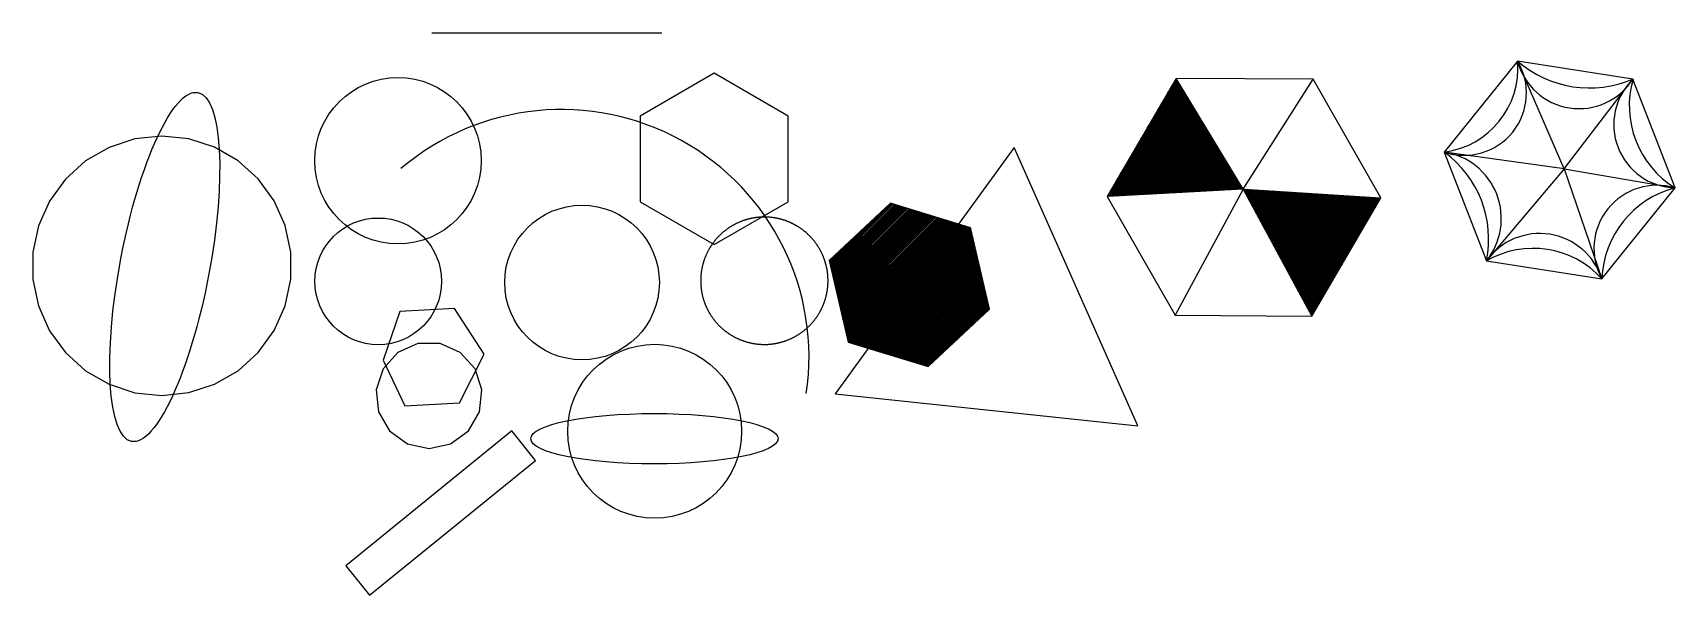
# Model space of a CAD drawing. Header units: millimetres. Extents: x 278 to 9820, y -365 to 2902.
import ezdxf

# ---------------------------------------------------------------- set-up
doc = ezdxf.new("R2010")
doc.units = ezdxf.units.MM

msp = doc.modelspace()

# ---------------------------------------------------------------- hatches: boundary and pattern name
h = msp.add_hatch()
h.set_pattern_fill('ANSI32', color=256, angle=10)
h.paths.add_polyline_path([(6921.8, 2636.7), (6520.8, 1950.8), (7311, 1994.5)])
h.paths.add_polyline_path([(8109.9, 1942.3), (7311, 1994.5), (7709, 1256.3)])
h = msp.add_hatch()
h.set_pattern_fill('ANSI32', color=256)
h.set_pattern_definition([(45, (0.949, 1.146), (-6.735192, 6.735192), []), (45, (5.439, 1.146), (-6.735192, 6.735192), [])])
h.paths.add_polyline_path([(5727.5, 1770.8), (5262.2, 1912.7), (4906.6, 1580.6), (5016.5, 1106.7), (5481.8, 964.8), (5837.4, 1296.9)])

# ---------------------------------------------------------------- linework, layer by layer
for p, q in [((2595.6, 2901.8), (3932.5, 2901.8)), ((9175, 2111.5), (8904.3, 2738)), ((7311, 1994.5), (6921.8, 2636.7)), ((7311, 1994.5), (7716.3, 2632.5)), ((9175, 2111.5), (9574.9, 2633.6)), ((9175, 2111.5), (8478.5, 2209.4)), ((9175, 2111.5), (8723.5, 1576.4)), ((9175, 2111.5), (9394.1, 1472)), ((9175, 2111.5), (9819.8, 2000.6)), ((7311, 1994.5), (6520.8, 1950.8)), ((7311, 1994.5), (6914.4, 1260.5)), ((7311, 1994.5), (7709, 1256.3)), ((7311, 1994.5), (8109.9, 1942.3))]:
    msp.add_line(p, q)
for points in [[(8904.3, 2738), (8478.5, 2209.4), (8723.5, 1576.4), (9394.1, 1472), (9819.8, 2000.6), (9574.9, 2633.6)], [(4667.3, 2418), (4236.7, 2666.6), (3806.1, 2418), (3806.1, 1920.8), (4236.7, 1672.1), (4667.3, 1920.8)], [(8109.9, 1942.3), (7716.3, 2632.5), (6921.8, 2636.7), (6520.8, 1950.8), (6914.4, 1260.5), (7709, 1256.3)], [(1471.2, 938.8), (1588.2, 1044.3), (1680.8, 1171.8), (1744.8, 1315.7), (1777.5, 1469.8), (1777.4, 1627.4), (1744.6, 1781.5), (1680.4, 1925.4), (1587.8, 2052.8), (1470.6, 2158.1), (1334.2, 2236.8), (1184.3, 2285.4), (1027.6, 2301.8), (870.9, 2285.3), (721.1, 2236.5), (584.7, 2157.7), (467.7, 2052.2), (375.2, 1924.7), (311.2, 1780.8), (278.5, 1626.7), (278.6, 1469.1), (311.4, 1315), (375.5, 1171.1), (468.2, 1043.7), (585.3, 938.4), (721.8, 859.7), (871.7, 811.1), (1028.3, 794.7), (1185, 811.2), (1334.8, 860)], [(6698.9, 619.3), (5980.3, 2235.3), (4940.1, 805)], [(5726.6, 1769.7), (5261.2, 1911.6), (4905.7, 1579.5), (5015.5, 1105.5), (5480.9, 963.7), (5836.4, 1295.7)], [(4310.8, 1162.2), (4313.1, 1160.5), (4315.5, 1158.9), (4317.9, 1157.2), (4320.3, 1155.5), (4322.7, 1153.9), (4325.1, 1152.3), (4327.5, 1150.7), (4330, 1149.2), (4332.5, 1147.6), (4334.9, 1146.1), (4337.4, 1144.6), (4339.9, 1143.1), (4342.4, 1141.6), (4344.9, 1140.2), (4347.5, 1138.7), (4350, 1137.3), (4352.5, 1135.9), (4355.1, 1134.6), (4357.7, 1133.2), (4360.3, 1131.9), (4362.9, 1130.6), (4365.5, 1129.3), (4368.1, 1128), (4370.7, 1126.8), (4373.3, 1125.5), (4376, 1124.3), (4378.6, 1123.1), (4381.3, 1122), (4384, 1120.8), (4386.6, 1119.7), (4389.3, 1118.6), (4392, 1117.5), (4394.7, 1116.5), (4397.5, 1115.4), (4400.2, 1114.4), (4402.9, 1113.4), (4405.6, 1112.4), (4408.4, 1111.5), (4411.1, 1110.5), (4413.9, 1109.6), (4416.7, 1108.7), (4419.4, 1107.9), (4422.2, 1107), (4425, 1106.2), (4427.8, 1105.4), (4430.6, 1104.6), (4433.4, 1103.9), (4436.2, 1103.1), (4439, 1102.4), (4441.9, 1101.7), (4444.7, 1101.1), (4447.5, 1100.4), (4450.4, 1099.8), (4453.2, 1099.2), (4456.1, 1098.6), (4458.9, 1098.1), (4461.8, 1097.5), (4464.6, 1097), (4467.5, 1096.5), (4470.4, 1096.1), (4473.2, 1095.6), (4476.1, 1095.2), (4479, 1094.8), (4481.9, 1094.4), (4484.7, 1094.1), (4487.6, 1093.7), (4490.5, 1093.4), (4493.4, 1093.1), (4496.3, 1092.9), (4499.2, 1092.6), (4502.1, 1092.4), (4505, 1092.2), (4507.9, 1092.1), (4510.8, 1091.9), (4513.7, 1091.8), (4516.6, 1091.7), (4519.5, 1091.6), (4522.4, 1091.5), (4525.3, 1091.5), (4528.2, 1091.5), (4531.1, 1091.5), (4534, 1091.5), (4537, 1091.6), (4539.9, 1091.7), (4542.8, 1091.8), (4545.7, 1091.9), (4548.6, 1092), (4551.5, 1092.2), (4554.4, 1092.4), (4557.3, 1092.6), (4560.2, 1092.9), (4563.1, 1093.1), (4566, 1093.4), (4568.8, 1093.7), (4571.7, 1094), (4574.6, 1094.4), (4577.5, 1094.8), (4580.4, 1095.2), (4583.2, 1095.6), (4586.1, 1096), (4589, 1096.5), (4591.9, 1097), (4594.7, 1097.5), (4597.6, 1098), (4600.4, 1098.6), (4603.3, 1099.1), (4606.1, 1099.7), (4609, 1100.4), (4611.8, 1101), (4614.6, 1101.7), (4617.4, 1102.4), (4620.3, 1103.1), (4623.1, 1103.8), (4625.9, 1104.6), (4628.7, 1105.3), (4631.5, 1106.1), (4634.3, 1107), (4637, 1107.8), (4639.8, 1108.7), (4642.6, 1109.6), (4645.3, 1110.5), (4648.1, 1111.4), (4650.8, 1112.3), (4653.6, 1113.3), (4656.3, 1114.3), (4659, 1115.3), (4661.8, 1116.4), (4664.5, 1117.4), (4667.2, 1118.5), (4669.8, 1119.6), (4672.5, 1120.7), (4675.2, 1121.9), (4677.9, 1123), (4680.5, 1124.2), (4683.2, 1125.4), (4685.8, 1126.6), (4688.4, 1127.9), (4691, 1129.2), (4693.6, 1130.4), (4696.2, 1131.8), (4698.8, 1133.1), (4701.4, 1134.4), (4704, 1135.8), (4706.5, 1137.2), (4709.1, 1138.6), (4711.6, 1140), (4714.1, 1141.5), (4716.6, 1142.9), (4719.1, 1144.4), (4721.6, 1145.9), (4724.1, 1147.5), (4726.5, 1149), (4729, 1150.6), (4731.4, 1152.2), (4733.8, 1153.8), (4736.2, 1155.4), (4738.6, 1157), (4741, 1158.7), (4743.4, 1160.4), (4745.8, 1162.1), (4748.1, 1163.8), (4750.4, 1165.5), (4752.7, 1167.3), (4755.1, 1169), (4757.3, 1170.8), (4759.6, 1172.6), (4761.9, 1174.5), (4764.1, 1176.3), (4766.4, 1178.2), (4768.6, 1180), (4770.8, 1181.9), (4773, 1183.9), (4775.1, 1185.8), (4777.3, 1187.7), (4779.4, 1189.7), (4781.6, 1191.7), (4783.7, 1193.7), (4785.8, 1195.7), (4787.9, 1197.7), (4789.9, 1199.8), (4792, 1201.8), (4794, 1203.9), (4796, 1206), (4798, 1208.1), (4800, 1210.2), (4802, 1212.4), (4803.9, 1214.5), (4805.8, 1216.7), (4807.8, 1218.9), (4809.6, 1221.1), (4811.5, 1223.3), (4813.4, 1225.5), (4815.2, 1227.8), (4817.1, 1230), (4818.9, 1232.3), (4820.7, 1234.6), (4822.4, 1236.9), (4824.2, 1239.2), (4825.9, 1241.6), (4827.6, 1243.9), (4829.3, 1246.3), (4831, 1248.6), (4832.7, 1251), (4834.3, 1253.4), (4836, 1255.8), (4837.6, 1258.2), (4839.1, 1260.7), (4840.7, 1263.1), (4842.3, 1265.6), (4843.8, 1268.1), (4845.3, 1270.5), (4846.8, 1273), (4848.3, 1275.5), (4849.7, 1278.1), (4851.1, 1280.6), (4852.6, 1283.1), (4853.9, 1285.7), (4855.3, 1288.2), (4856.7, 1290.8), (4858, 1293.4), (4859.3, 1296), (4860.6, 1298.6), (4861.9, 1301.2), (4863.1, 1303.8), (4864.3, 1306.5), (4865.6, 1309.1), (4866.7, 1311.8), (4867.9, 1314.4), (4869, 1317.1), (4870.2, 1319.8), (4871.3, 1322.5), (4872.4, 1325.2), (4873.4, 1327.9), (4874.5, 1330.6), (4875.5, 1333.3), (4876.5, 1336), (4877.4, 1338.8), (4878.4, 1341.5), (4879.3, 1344.3), (4880.2, 1347), (4881.1, 1349.8), (4882, 1352.6), (4882.8, 1355.4), (4883.7, 1358.1), (4884.5, 1360.9), (4885.2, 1363.7), (4886, 1366.5), (4886.7, 1369.4), (4887.4, 1372.2), (4888.1, 1375), (4888.8, 1377.8), (4889.5, 1380.7), (4890.1, 1383.5), (4890.7, 1386.3), (4891.3, 1389.2), (4891.8, 1392), (4892.3, 1394.9), (4892.9, 1397.8), (4893.3, 1400.6), (4893.8, 1403.5), (4894.3, 1406.4), (4894.7, 1409.2), (4895.1, 1412.1), (4895.5, 1415), (4895.8, 1417.9), (4896.1, 1420.8), (4896.5, 1423.7), (4896.7, 1426.5), (4897, 1429.4), (4897.2, 1432.3), (4897.5, 1435.2), (4897.7, 1438.1), (4897.8, 1441), (4898, 1443.9), (4898.1, 1446.8), (4898.2, 1449.7), (4898.3, 1452.6), (4898.3, 1455.6), (4898.4, 1458.5), (4898.4, 1461.4), (4898.4, 1464.3), (4898.3, 1467.2), (4898.3, 1470.1), (4898.2, 1473), (4898.1, 1475.9), (4898, 1478.8), (4897.8, 1481.7), (4897.7, 1484.6), (4897.5, 1487.5), (4897.3, 1490.4), (4897, 1493.3), (4896.8, 1496.2), (4896.5, 1499.1), (4896.2, 1502), (4895.8, 1504.9), (4895.5, 1507.7), (4895.1, 1510.6), (4894.7, 1513.5), (4894.3, 1516.4), (4893.9, 1519.3), (4893.4, 1522.1), (4892.9, 1525), (4892.4, 1527.8), (4891.9, 1530.7), (4891.3, 1533.6), (4890.7, 1536.4), (4890.1, 1539.2), (4889.5, 1542.1), (4888.9, 1544.9), (4888.2, 1547.7), (4887.5, 1550.6), (4886.8, 1553.4), (4886.1, 1556.2), (4885.3, 1559), (4884.5, 1561.8), (4883.7, 1564.6), (4882.9, 1567.4), (4882.1, 1570.2), (4881.2, 1572.9), (4880.3, 1575.7), (4879.4, 1578.5), (4878.5, 1581.2), (4877.5, 1584), (4876.6, 1586.7), (4875.6, 1589.4), (4874.6, 1592.2), (4873.5, 1594.9), (4872.5, 1597.6), (4871.4, 1600.3), (4870.3, 1603), (4869.2, 1605.7), (4868, 1608.3), (4866.9, 1611), (4865.7, 1613.6), (4864.5, 1616.3), (4863.2, 1618.9), (4862, 1621.5), (4860.7, 1624.2), (4859.4, 1626.8), (4858.1, 1629.4), (4856.8, 1631.9), (4855.4, 1634.5), (4854.1, 1637.1), (4852.7, 1639.6), (4851.3, 1642.2), (4849.9, 1644.7), (4848.4, 1647.2), (4846.9, 1649.7), (4845.4, 1652.2), (4843.9, 1654.7), (4842.4, 1657.2), (4840.9, 1659.7), (4839.3, 1662.1), (4837.7, 1664.5), (4836.1, 1667), (4834.5, 1669.4), (4832.8, 1671.8), (4831.2, 1674.2), (4829.5, 1676.5), (4827.8, 1678.9), (4826.1, 1681.2), (4824.4, 1683.6), (4822.6, 1685.9), (4820.8, 1688.2), (4819, 1690.5), (4817.2, 1692.7), (4815.4, 1695), (4813.6, 1697.3), (4811.7, 1699.5), (4809.8, 1701.7), (4807.9, 1703.9), (4806, 1706.1), (4804.1, 1708.3), (4802.1, 1710.4), (4800.2, 1712.6), (4798.2, 1714.7), (4796.2, 1716.8), (4794.2, 1718.9), (4792.2, 1721), (4790.1, 1723), (4788.1, 1725.1), (4786, 1727.1), (4783.9, 1729.1), (4781.8, 1731.1), (4779.6, 1733.1), (4777.5, 1735.1), (4775.3, 1737), (4773.2, 1739), (4771, 1740.9), (4768.8, 1742.8), (4766.6, 1744.7), (4764.3, 1746.5), (4762.1, 1748.4), (4759.8, 1750.2), (4757.6, 1752), (4755.3, 1753.8), (4753, 1755.6), (4750.7, 1757.3), (4748.3, 1759.1), (4746, 1760.8), (4743.6, 1762.5), (4741.2, 1764.2), (4738.9, 1765.8), (4736.5, 1767.5), (4734.1, 1769.1), (4731.6, 1770.7), (4729.2, 1772.3), (4726.8, 1773.8), (4724.3, 1775.4), (4721.8, 1776.9), (4719.3, 1778.4), (4716.8, 1779.9), (4714.3, 1781.4), (4711.8, 1782.8), (4709.3, 1784.3), (4706.8, 1785.7), (4704.2, 1787.1), (4701.6, 1788.4), (4699.1, 1789.8), (4696.5, 1791.1), (4693.9, 1792.4), (4691.3, 1793.7), (4688.7, 1795), (4686, 1796.2), (4683.4, 1797.5), (4680.8, 1798.7), (4678.1, 1799.9), (4675.5, 1801), (4672.8, 1802.2), (4670.1, 1803.3), (4667.4, 1804.4), (4664.7, 1805.5), (4662, 1806.5), (4659.3, 1807.6), (4656.6, 1808.6), (4653.8, 1809.6), (4651.1, 1810.6), (4648.4, 1811.5), (4645.6, 1812.5), (4642.8, 1813.4), (4640.1, 1814.3), (4637.3, 1815.1), (4634.5, 1816), (4631.7, 1816.8), (4628.9, 1817.6), (4626.1, 1818.4), (4623.3, 1819.1), (4620.5, 1819.9), (4617.7, 1820.6), (4614.9, 1821.3), (4612.1, 1821.9), (4609.2, 1822.6), (4606.4, 1823.2), (4603.5, 1823.8), (4600.7, 1824.4), (4597.8, 1824.9), (4595, 1825.5), (4592.1, 1826), (4589.3, 1826.5), (4586.4, 1826.9), (4583.5, 1827.4), (4580.6, 1827.8), (4577.8, 1828.2), (4574.9, 1828.6), (4572, 1828.9), (4569.1, 1829.3), (4566.2, 1829.6), (4563.3, 1829.9), (4560.4, 1830.1), (4557.5, 1830.4), (4554.6, 1830.6), (4551.7, 1830.8), (4548.8, 1831), (4545.9, 1831.1), (4543, 1831.2), (4540.1, 1831.3), (4537.2, 1831.4), (4534.3, 1831.5), (4531.4, 1831.5), (4528.5, 1831.5), (4525.6, 1831.5), (4522.7, 1831.5), (4519.8, 1831.4), (4516.9, 1831.3), (4514, 1831.2), (4511.1, 1831.1), (4508.2, 1831), (4505.3, 1830.8), (4502.4, 1830.6), (4499.5, 1830.4), (4496.6, 1830.2), (4493.7, 1829.9), (4490.8, 1829.6), (4487.9, 1829.3), (4485, 1829), (4482.1, 1828.6), (4479.3, 1828.2), (4476.4, 1827.8), (4473.5, 1827.4), (4470.6, 1827), (4467.8, 1826.5), (4464.9, 1826), (4462, 1825.5), (4459.2, 1825), (4456.3, 1824.4), (4453.5, 1823.9), (4450.6, 1823.3), (4447.8, 1822.6), (4445, 1822), (4442.1, 1821.3), (4439.3, 1820.6), (4436.5, 1819.9), (4433.7, 1819.2), (4430.9, 1818.4), (4428.1, 1817.7), (4425.3, 1816.9), (4422.5, 1816), (4419.7, 1815.2), (4416.9, 1814.3), (4414.2, 1813.5), (4411.4, 1812.5), (4408.6, 1811.6), (4405.9, 1810.7), (4403.2, 1809.7), (4400.4, 1808.7), (4397.7, 1807.7), (4395, 1806.6), (4392.3, 1805.6), (4389.6, 1804.5), (4386.9, 1803.4), (4384.2, 1802.3), (4381.5, 1801.1), (4378.9, 1800), (4376.2, 1798.8), (4373.6, 1797.6), (4371, 1796.4), (4368.3, 1795.1), (4365.7, 1793.9), (4363.1, 1792.6), (4360.5, 1791.3), (4357.9, 1789.9), (4355.4, 1788.6), (4352.8, 1787.2), (4350.2, 1785.8), (4347.7, 1784.4), (4345.2, 1783), (4342.6, 1781.5), (4340.1, 1780.1), (4337.6, 1778.6), (4335.2, 1777.1), (4332.7, 1775.5), (4330.2, 1774), (4327.8, 1772.4), (4325.3, 1770.8), (4322.9, 1769.2), (4320.5, 1767.6), (4318.1, 1766), (4315.7, 1764.3), (4313.4, 1762.6), (4311, 1760.9), (4308.6, 1759.2), (4306.3, 1757.5), (4304, 1755.7), (4301.7, 1754), (4299.4, 1752.2), (4297.1, 1750.4), (4294.9, 1748.5), (4292.6, 1746.7), (4290.4, 1744.8), (4288.2, 1743), (4286, 1741.1), (4283.8, 1739.1), (4281.6, 1737.2), (4279.4, 1735.3), (4277.3, 1733.3), (4275.2, 1731.3), (4273.1, 1729.3), (4271, 1727.3), (4268.9, 1725.3), (4266.8, 1723.2), (4264.8, 1721.2), (4262.7, 1719.1), (4260.7, 1717), (4258.7, 1714.9), (4256.8, 1712.8), (4254.8, 1710.6), (4252.8, 1708.5), (4250.9, 1706.3), (4249, 1704.1), (4247.1, 1701.9), (4245.2, 1699.7), (4243.4, 1697.5), (4241.5, 1695.2), (4239.7, 1693), (4237.9, 1690.7), (4236.1, 1688.4), (4234.3, 1686.1), (4232.6, 1683.8), (4230.8, 1681.4), (4229.1, 1679.1), (4227.4, 1676.7), (4225.7, 1674.4), (4224.1, 1672), (4222.4, 1669.6), (4220.8, 1667.2), (4219.2, 1664.8), (4217.6, 1662.3), (4216, 1659.9), (4214.5, 1657.4), (4213, 1655), (4211.4, 1652.5), (4210, 1650), (4208.5, 1647.5), (4207, 1645), (4205.6, 1642.4), (4204.2, 1639.9), (4202.8, 1637.3), (4201.4, 1634.8), (4200.1, 1632.2), (4198.7, 1629.6), (4197.4, 1627), (4196.1, 1624.4), (4194.9, 1621.8), (4193.6, 1619.2), (4192.4, 1616.5), (4191.2, 1613.9), (4190, 1611.2), (4188.8, 1608.6), (4187.7, 1605.9), (4186.6, 1603.2), (4185.5, 1600.5), (4184.4, 1597.8), (4183.3, 1595.1), (4182.3, 1592.4), (4181.3, 1589.7), (4180.3, 1587), (4179.3, 1584.2), (4178.3, 1581.5), (4177.4, 1578.7), (4176.5, 1576), (4175.6, 1573.2), (4174.8, 1570.4), (4173.9, 1567.7), (4173.1, 1564.9), (4172.3, 1562.1), (4171.5, 1559.3), (4170.7, 1556.5), (4170, 1553.7), (4169.3, 1550.8), (4168.6, 1548), (4167.9, 1545.2), (4167.3, 1542.4), (4166.7, 1539.5), (4166.1, 1536.7), (4165.5, 1533.8), (4164.9, 1531), (4164.4, 1528.1), (4163.9, 1525.3), (4163.4, 1522.4), (4162.9, 1519.5), (4162.5, 1516.7), (4162.1, 1513.8), (4161.7, 1510.9), (4161.3, 1508), (4160.9, 1505.1), (4160.6, 1502.2), (4160.3, 1499.4), (4160, 1496.5), (4159.7, 1493.6), (4159.5, 1490.7), (4159.3, 1487.8), (4159.1, 1484.9), (4158.9, 1482), (4158.8, 1479.1), (4158.6, 1476.2), (4158.5, 1473.3), (4158.5, 1470.4), (4158.4, 1467.5), (4158.4, 1464.5), (4158.4, 1461.6), (4158.4, 1458.7), (4158.4, 1455.8), (4158.5, 1452.9), (4158.5, 1450), (4158.6, 1447.1), (4158.8, 1444.2), (4158.9, 1441.3), (4159.1, 1438.4), (4159.3, 1435.5), (4159.5, 1432.6), (4159.7, 1429.7), (4160, 1426.8), (4160.3, 1423.9), (4160.6, 1421), (4160.9, 1418.1), (4161.3, 1415.3), (4161.6, 1412.4), (4162, 1409.5), (4162.4, 1406.6), (4162.9, 1403.8), (4163.4, 1400.9), (4163.8, 1398), (4164.4, 1395.2), (4164.9, 1392.3), (4165.4, 1389.5), (4166, 1386.6), (4166.6, 1383.8), (4167.2, 1380.9), (4167.9, 1378.1), (4168.5, 1375.3), (4169.2, 1372.4), (4169.9, 1369.6), (4170.7, 1366.8), (4171.4, 1364), (4172.2, 1361.2), (4173, 1358.4), (4173.8, 1355.6), (4174.7, 1352.8), (4175.5, 1350.1), (4176.4, 1347.3), (4177.3, 1344.5), (4178.3, 1341.8), (4179.2, 1339), (4180.2, 1336.3), (4181.2, 1333.6), (4182.2, 1330.8), (4183.2, 1328.1), (4184.3, 1325.4), (4185.4, 1322.7), (4186.5, 1320), (4187.6, 1317.4), (4188.7, 1314.7), (4189.9, 1312), (4191.1, 1309.4), (4192.3, 1306.7), (4193.5, 1304.1), (4194.8, 1301.5), (4196, 1298.8), (4197.3, 1296.2), (4198.6, 1293.6), (4200, 1291.1), (4201.3, 1288.5), (4202.7, 1285.9), (4204.1, 1283.4), (4205.5, 1280.8), (4206.9, 1278.3), (4208.3, 1275.8), (4209.8, 1273.3), (4211.3, 1270.8), (4212.8, 1268.3), (4214.3, 1265.8), (4215.9, 1263.4), (4217.4, 1260.9), (4219, 1258.5), (4220.6, 1256), (4222.3, 1253.6), (4223.9, 1251.2), (4225.6, 1248.9), (4227.2, 1246.5), (4228.9, 1244.1), (4230.7, 1241.8), (4232.4, 1239.4), (4234.1, 1237.1), (4235.9, 1234.8), (4237.7, 1232.5), (4239.5, 1230.3), (4241.3, 1228), (4243.2, 1225.8), (4245, 1223.5), (4246.9, 1221.3), (4248.8, 1219.1), (4250.7, 1216.9), (4252.7, 1214.7), (4254.6, 1212.6), (4256.6, 1210.4), (4258.5, 1208.3), (4260.5, 1206.2), (4262.6, 1204.1), (4264.6, 1202), (4266.6, 1200), (4268.7, 1197.9), (4270.8, 1195.9), (4272.9, 1193.9), (4275, 1191.9), (4277.1, 1189.9), (4279.2, 1187.9), (4281.4, 1186), (4283.6, 1184), (4285.8, 1182.1), (4288, 1180.2), (4290.2, 1178.3), (4292.4, 1176.5), (4294.7, 1174.6), (4296.9, 1172.8), (4299.2, 1171), (4301.5, 1169.2), (4303.8, 1167.4), (4306.1, 1165.7), (4308.4, 1164)], [(2757.3, 751.8), (2901.1, 1034.6), (2728.1, 1300.5), (2411.3, 1283.7), (2313, 1000.9), (2440.5, 735)], [(2516.1, 1097.2), (2398.8, 1045), (2313, 949.6), (2273.3, 827.5), (2286.7, 699.9), (2350.9, 588.8), (2454.7, 513.3), (2580.2, 486.7), (2705.8, 513.3), (2809.6, 588.8), (2873.8, 699.9), (2887.2, 827.5), (2847.5, 949.6), (2761.6, 1045), (2644.4, 1097.2)], [(2235.2, -365.3), (3199.7, 417.5), (3060.6, 588.8), (2096.1, -194.1)]]:
    msp.add_lwpolyline(points, close=True)
for centre, radius in [((2399.7, 2159), 483.3), ((2285.1, 1458), 368), ((3469.2, 1451.1), 449.2), ((3891.1, 587.1), 505.3)]:
    msp.add_circle(centre, radius)
for centre, radius, start, end in [((8416.2, 2695.4), 489.9, 277.30943, 4.99329), ((8594.3, 2552), 361.6, 251.32955, 30.97317), ((9322.3, 3217.3), 636, 228.90161, 293.40111), ((9262.2, 2831.2), 369.9, 194.59272, 327.71), ((9832.1, 2369.2), 368.8, 134.21009, 268.09263), ((10114.8, 2478.6), 561.6, 163.97726, 238.32547), ((3349.6, 1018), 1438.4, 351.49898, 130.42993), ((8110.6, 1703.2), 625.8, 348.31277, 53.98995), ((8417.9, 1822.1), 392, 321.19574, 81.10698), ((9714.3, 1649.9), 366.3, 73.2553, 209.04742), ((9959.9, 1452.1), 566.2, 104.32354, 177.97918), ((9032.7, 1356.9), 379.3, 17.66809, 144.63463), ((8994.5, 1111.1), 538.5, 42.08849, 120.21423)]:
    msp.add_arc(centre, radius, start, end)
for centre, major_axis, ratio in [((1044.7, 1541.3), (-192.5, -1013.6), 0.251633), ((3889.5, 543.8), (-718.6, 0), 0.203704)]:
    msp.add_ellipse(centre, major_axis=major_axis, ratio=ratio)

doc.saveas('drawing.dxf')
